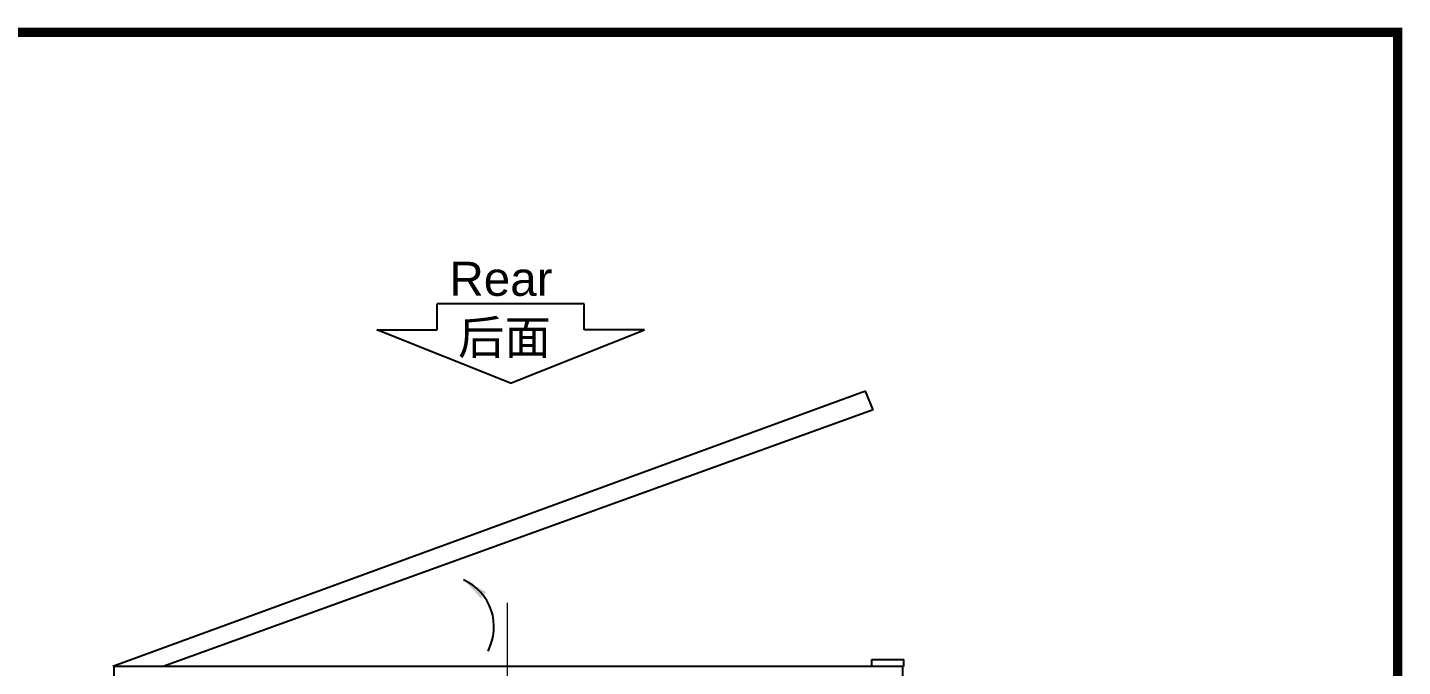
# Model space of a CAD drawing. Extents: x 81437 to 204847, y -54769 to -29444.
# Drawn here: x 84190 to 85563, y -52072 to -51434 of the extents above; entities that cross this region are included whole.
import ezdxf
from ezdxf.enums import TextEntityAlignment as Align
from ezdxf.lldxf.tags import DXFTag

# ---------------------------------------------------------------- set-up
doc = ezdxf.new("R2010")
doc.units = 0
doc.header["$LTSCALE"] = 100
doc.header["$MEASUREMENT"] = 0
for name, color, linetype in [('PANEL', 7, 'Continuous'), ('PARTS', 6, 'Continuous'), ('t', 1, 'Continuous')]:
    doc.layers.add(name, color=color, linetype=linetype)
doc.styles.add('HZ', font='arial.ttf', dxfattribs={"width": 0.7})
doc.styles.get("Standard").update_dxf_attribs({"font": ''})
doc.styles.add('微软雅黑', font='')
doc.styles.get('Standard').set_extended_font_data('SimSun')
doc.styles.get('微软雅黑').set_extended_font_data('Microsoft YaHei')
tags = doc.linetypes.add('CENTER', pattern=[2, 1.25, -0.25, 0.25, -0.25]).pattern_tags.tags
tags[10:11] = [DXFTag(74, 4), DXFTag(75, 0), DXFTag(340, '0'), DXFTag(46, 1.0), DXFTag(50, 0.0), DXFTag(44, 0.0), DXFTag(45, 0.0)]
tags[8:9] = [DXFTag(74, 4), DXFTag(75, 0), DXFTag(340, '0'), DXFTag(46, 1.0), DXFTag(50, 0.0), DXFTag(44, 0.0), DXFTag(45, 0.0)]
tags[6:7] = [DXFTag(74, 4), DXFTag(75, 0), DXFTag(340, '0'), DXFTag(46, 1.0), DXFTag(50, 0.0), DXFTag(44, 0.0), DXFTag(45, 0.0)]
tags[4:5] = [DXFTag(74, 4), DXFTag(75, 0), DXFTag(340, '0'), DXFTag(46, 1.0), DXFTag(50, 0.0), DXFTag(44, 0.0), DXFTag(45, 0.0)]
tags = doc.linetypes.add('HIDDEN', pattern=[0.375, 0.25, -0.125]).pattern_tags.tags
tags[6:7] = [DXFTag(74, 4), DXFTag(75, 0), DXFTag(340, '0'), DXFTag(46, 1.0), DXFTag(50, 0.0), DXFTag(44, 0.0), DXFTag(45, 0.0)]
tags[4:5] = [DXFTag(74, 4), DXFTag(75, 0), DXFTag(340, '0'), DXFTag(46, 1.0), DXFTag(50, 0.0), DXFTag(44, 0.0), DXFTag(45, 0.0)]

# ---------------------------------------------------------------- blocks, each defined once
blk = doc.blocks.new('图框')
at = {"layer": 't', "color": 7, "const_width": 9.62}
blk.add_lwpolyline([(4109.5, -3210.4), (4109.5, -58.9), (-6.2, -58.9), (-6.2, -3210.4)], close=True, dxfattribs=at)
at = {"color": 7, "style": '微软雅黑', "flags": 8}
for tag, p, height in [('DWG.NAME:', (1375.5, -2969.2), 25), ('DWG.NO.:', (3122, -3089.3), 24), ('图纸编号', (3309.2, -3111.3), 24), ('FILENO.:', (3122.5, -3165), 24), ('文档号', (3311.6, -3183), 24)]:
    blk.add_attdef(tag, p, '', height=height, dxfattribs=at)
at = {"color": 7, "style": '微软雅黑', "width": 0.8, "flags": 8}
for tag, p, height in [('PROJECTNAME:', (3119.3, -2971.7), 24), ('PROJECT_NAME', (3324.7, -2969.2), 25)]:
    blk.add_attdef(tag, p, '', height=height, dxfattribs=at)
at = {"color": 7, "style": '微软雅黑', "flags": 8}
for tag, p in [('图纸名称:', (1371.6, -3024.8)), ('项目名称', (3272.9, -3045.6))]:
    blk.add_attdef(tag, text='', height=25, dxfattribs=at).set_placement(p, align=Align.BOTTOM_LEFT)
for tag, height, width, p in [('RENLIU', 24, 0.7, (692, -3009.2)), ('SHUFENWANG', 24, 0.7, (879.6, -3009.2)), ('FANGHOU', 24, 0.7, (1063.6, -3009.2)), ('DANDANLI', 24, 0.7, (1243.9, -3009.2)), ('#10STATIONONTROLCABINETCOVER', 30, 0.6, (1771.7, -3076)), ('HANGZHOUHOLLYSYSAUTOMATIONCO.,LTD.', 24, 0.7, (2763.9, -3104.6))]:
    blk.add_attdef(tag, text='', height=height, dxfattribs=dict(at, width=width)).set_placement(p, align=Align.MIDDLE)
for tag, height, p in [('设计时间', 23, (207.7, -3033.7)), ('刘仁', 23, (692, -3061.1)), ('王姝芬', 23, (879.6, -3061.1)), ('侯方', 23, (1063.6, -3061.1)), ('李丹丹', 23, (1243.9, -3061.1)), ('PAGEXOFX', 24, (3947.6, -3097.9)), ('REV.', 24, (53.2, -3121.9)), ('DATE', 24, (202.7, -3121.9)), ('DESCRIPTION', 24, (445.6, -3121.9)), ('PREPARED', 24, (692, -3121.9)), ('CHECKED', 24, (879.6, -3121.9)), ('SIGNED', 24, (1063.6, -3121.9)), ('APPROVED', 24, (1243.9, -3121.9)), ('图纸名称', 30, (1771.7, -3153.6)), ('第几页共几页', 24, (3947.6, -3172.9))]:
    blk.add_attdef(tag, text='', height=height, dxfattribs=at).set_placement(p, align=Align.MIDDLE)
at = {"color": 7, "flags": 8}
blk.add_attdef('A', text='', height=23, dxfattribs=at).set_placement((53.7, -3033.7), align=Align.MIDDLE)

msp = doc.modelspace()

# ---------------------------------------------------------------- linework, layer by layer
at = {"color": 1, "linetype": 'CENTER', "lineweight": 20}
msp.add_line((84669.3, -52952.1), (84669.3, -52008.3), dxfattribs=at)
at = {"color": 7, "linetype": 'Continuous'}
for p, q in [((84276.4, -52071.9), (84276.4, -52090.4)), ((85063.8, -52071.9), (84276.4, -52071.9)), ((85033.1, -52064.9), (85065.1, -52064.9)), ((85033.1, -52071.9), (85033.1, -52064.9)), ((85063.8, -52071.9), (85063.8, -52090.4)), ((85065.1, -52071.9), (85065.1, -52064.9))]:
    msp.add_line(p, q, dxfattribs=at)
at = {"layer": 'PANEL', "linetype": 'HIDDEN'}
for p, q in [((85026.7, -51797.3), (84275.4, -52071.9)), ((85034.4, -51815.8), (85026.7, -51797.3)), ((85034.4, -51815.8), (84325.6, -52071.9))]:
    msp.add_line(p, q, dxfattribs=at)
at = {"layer": 'PANEL'}
msp.add_arc((84604.4, -52032.5), 51.5, 332.1889, 65.7191, dxfattribs=at)
at = {"layer": 'PANEL', "color": 0, "linetype": 'ByBlock'}
msp.add_solid([(84647.9, -51997.5), (84642.7, -52004), (84625.7, -51985.3)], dxfattribs=at)
at = {"layer": 'PARTS', "color": 7}
for p, q in [((84745.8, -51710.2), (84599.1, -51710.2)), ((84599.1, -51736), (84599.1, -51710.2)), ((84745.8, -51736), (84745.8, -51710.2)), ((84672.4, -51789.4), (84538.8, -51736)), ((84538.8, -51736), (84599.1, -51736)), ((84672.4, -51789.4), (84806.1, -51736)), ((84806.1, -51736), (84745.8, -51736))]:
    msp.add_line(p, q, dxfattribs=at)

# ---------------------------------------------------------------- block references
at = {"color": 1}
msp.add_blockref('图框', (81448.4, -51380.3), dxfattribs=at)

# ---------------------------------------------------------------- texts
at = {"color": 7, "style": 'HZ'}
for s, p in [('Rear', (84611.4, -51702.1)), ('后面', (84620, -51760.5))]:
    msp.add_text(s, height=34, dxfattribs=at).set_placement(p)

doc.saveas('drawing.dxf')
